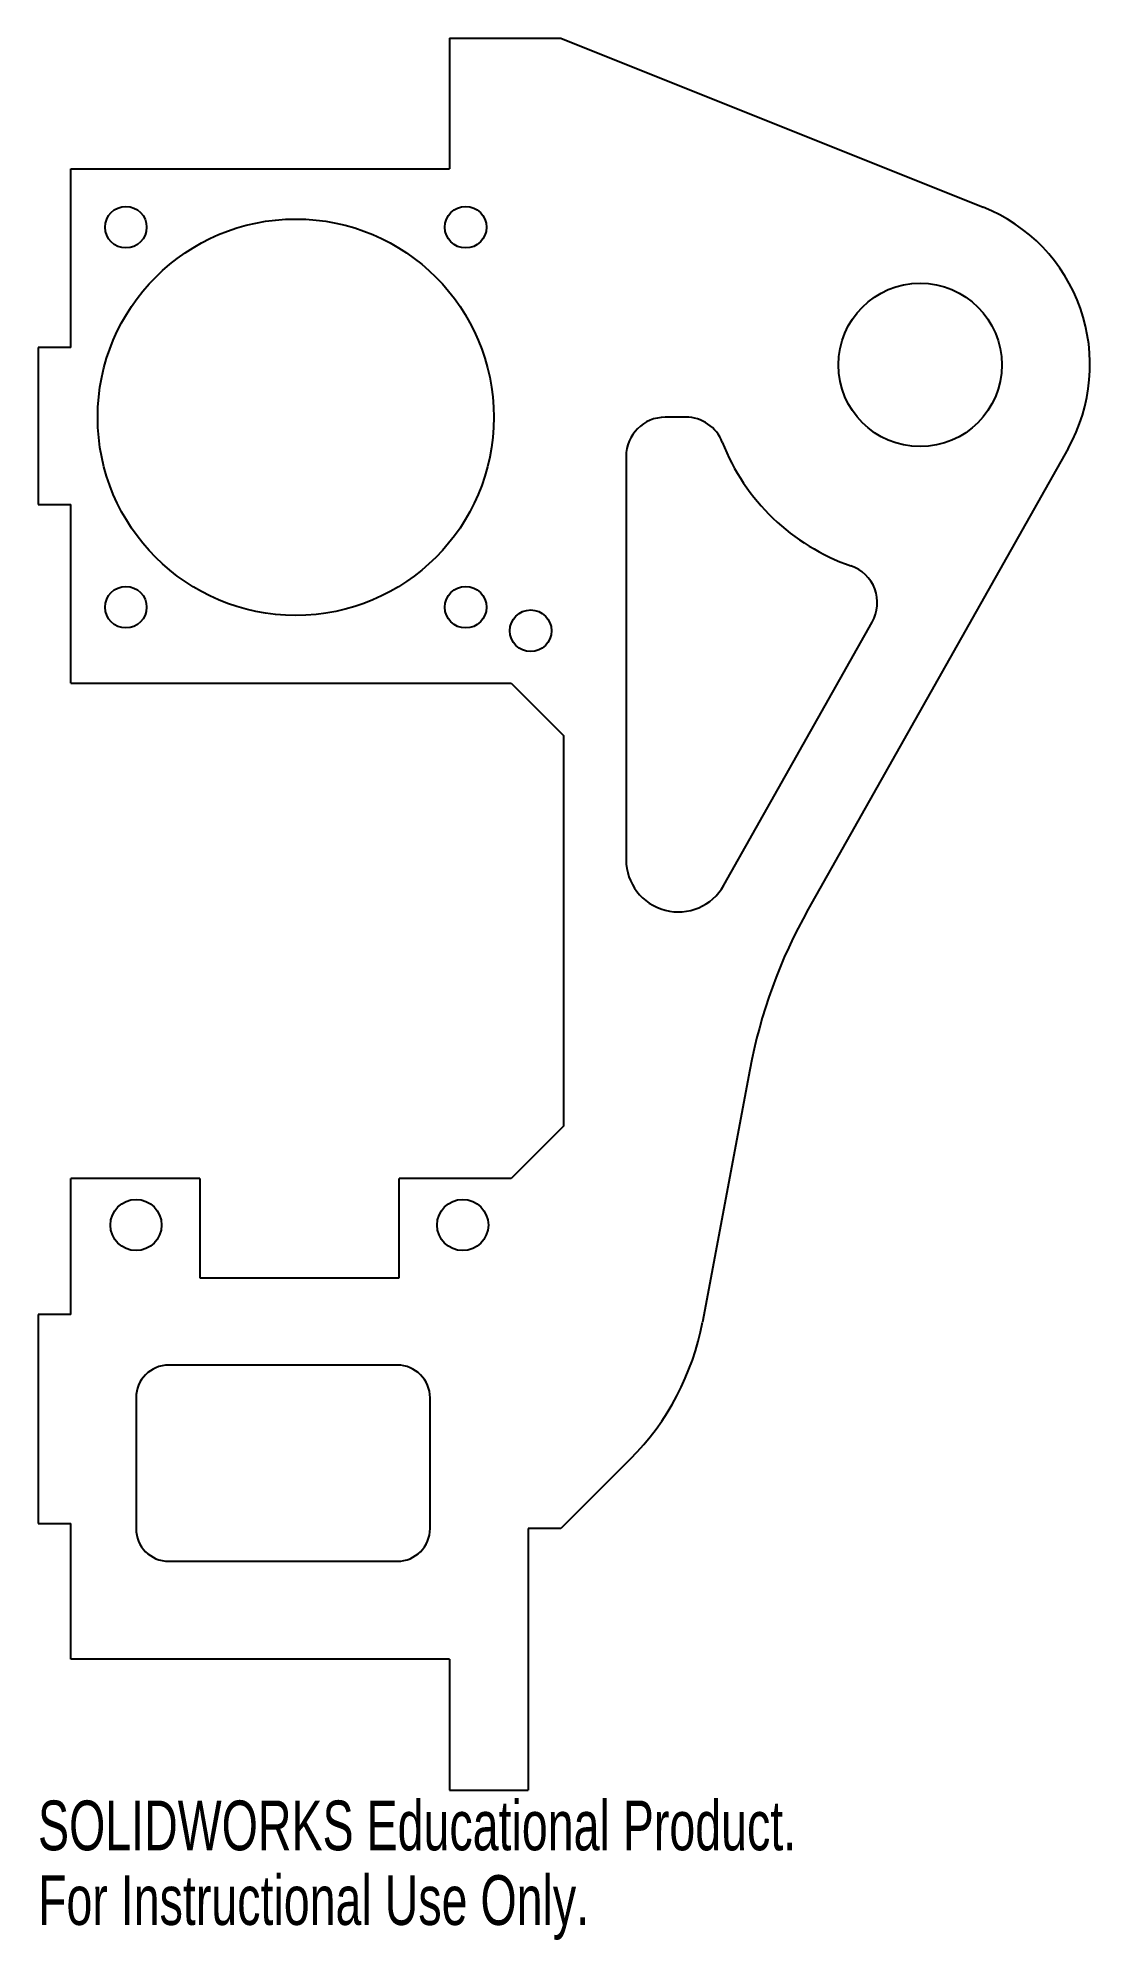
# Model space of a CAD drawing. Header units: inches. Extents: x -0.12 to 3.9, y -6.77 to 0.5.
import ezdxf

# ---------------------------------------------------------------- set-up
doc = ezdxf.new("R2010")
doc.units = ezdxf.units.IN
doc.header["$MEASUREMENT"] = 0
doc.styles.add('SLDTEXTSTYLE0', font='TXT', dxfattribs={"width": 0.7})

msp = doc.modelspace()

# ---------------------------------------------------------------- linework, layer by layer
at = {"color": 7, "linetype": 'Continuous', "lineweight": 25}
for p, q in [((1.45, 0.5), (1.875, 0.5)), ((1.45, 0.5), (1.45, 0)), ((1.875, 0.5), (3.4914, -0.1465)), ((0, 0), (1.45, 0)), ((0, -0.6833), (0, 0)), ((0, -0.6833), (-0.125, -0.6833)), ((-0.125, -0.6833), (-0.125, -1.2833)), ((2.3534, -0.95), (2.275, -0.95)), ((3.8161, -1.0694), (2.822, -2.8318)), ((2.125, -1.1), (2.125, -2.6418)), ((-0.125, -1.2833), (0, -1.2833)), ((0, -1.9667), (0, -1.2833)), ((2.4992, -2.7401), (3.0669, -1.7336)), ((0, -1.9667), (1.685, -1.9667)), ((1.685, -1.9667), (1.885, -2.1667)), ((1.885, -2.1667), (1.885, -3.6617)), ((2.5982, -3.4461), (2.4174, -4.4104)), ((1.885, -3.6617), (1.685, -3.8617)), ((0.4935, -3.8617), (0, -3.8617)), ((0, -4.3808), (0, -3.8617)), ((0.4935, -3.8617), (0.4935, -4.2417)), ((1.685, -3.8617), (1.2565, -3.8617)), ((1.2565, -4.2417), (1.2565, -3.8617)), ((0.4935, -4.2417), (1.2565, -4.2417)), ((0, -4.3808), (-0.125, -4.3808)), ((-0.125, -4.3808), (-0.125, -5.1808)), ((1.25, -4.575), (0.375, -4.575)), ((0.25, -4.7), (0.25, -5.2)), ((1.375, -5.2), (1.375, -4.7)), ((2.1417, -4.9333), (1.875, -5.2)), ((-0.125, -5.1808), (0, -5.1808)), ((0, -5.7), (0, -5.1808)), ((1.75, -5.2), (1.75, -6.2)), ((1.875, -5.2), (1.75, -5.2)), ((0.375, -5.325), (1.25, -5.325)), ((1.45, -5.7), (0, -5.7)), ((1.45, -5.7), (1.45, -6.2)), ((1.45, -6.2), (1.75, -6.2))]:
    msp.add_line(p, q, dxfattribs=at)
for centre, radius in [((0.2112, -0.2234), 0.0795), ((1.5112, -0.2234), 0.0795), ((0.8612, -0.95), 0.7579), ((3.25, -0.75), 0.3125), ((0.2112, -1.6766), 0.0795), ((1.5112, -1.6766), 0.0795), ((1.76, -1.7667), 0.0795), ((0.25, -4.0392), 0.098), ((1.5, -4.0392), 0.098)]:
    msp.add_circle(centre, radius, dxfattribs=at)
for centre, radius, start, end in [((3.25, -0.75), 0.65, 330.57332, 68.20077), ((2.275, -1.1), 0.15, 90, 180), ((2.3534, -1.1), 0.15, 21.32369, 90), ((3.25, -0.75), 0.8125, 201.32369, 250.9777), ((2.9363, -1.6599), 0.15, 330.57332, 70.9777), ((2.325, -2.6418), 0.2, 180, 330.57332), ((4.5639, -3.8144), 2, 150.57332, 169.38649), ((1.4345, -4.2262), 1, 315, 349.38649), ((0.375, -4.7), 0.125, 90, 180), ((1.25, -4.7), 0.125, 0, 90), ((0.375, -5.2), 0.125, 180, 270), ((1.25, -5.2), 0.125, 270, 0)]:
    msp.add_arc(centre, radius, start, end, dxfattribs=at)

# ---------------------------------------------------------------- texts
at = {"color": 7, "linetype": 'Continuous', "char_height": 0.1903, "attachment_point": 1, "style": 'SLDTEXTSTYLE0'}
for s, insert in [('SOLIDWORKS Educational Product.', (-0.125, -6.2401)), ('For Instructional Use Only.', (-0.125, -6.5256))]:
    msp.add_mtext(s, dxfattribs=dict(at, insert=insert))

doc.saveas('drawing.dxf')
